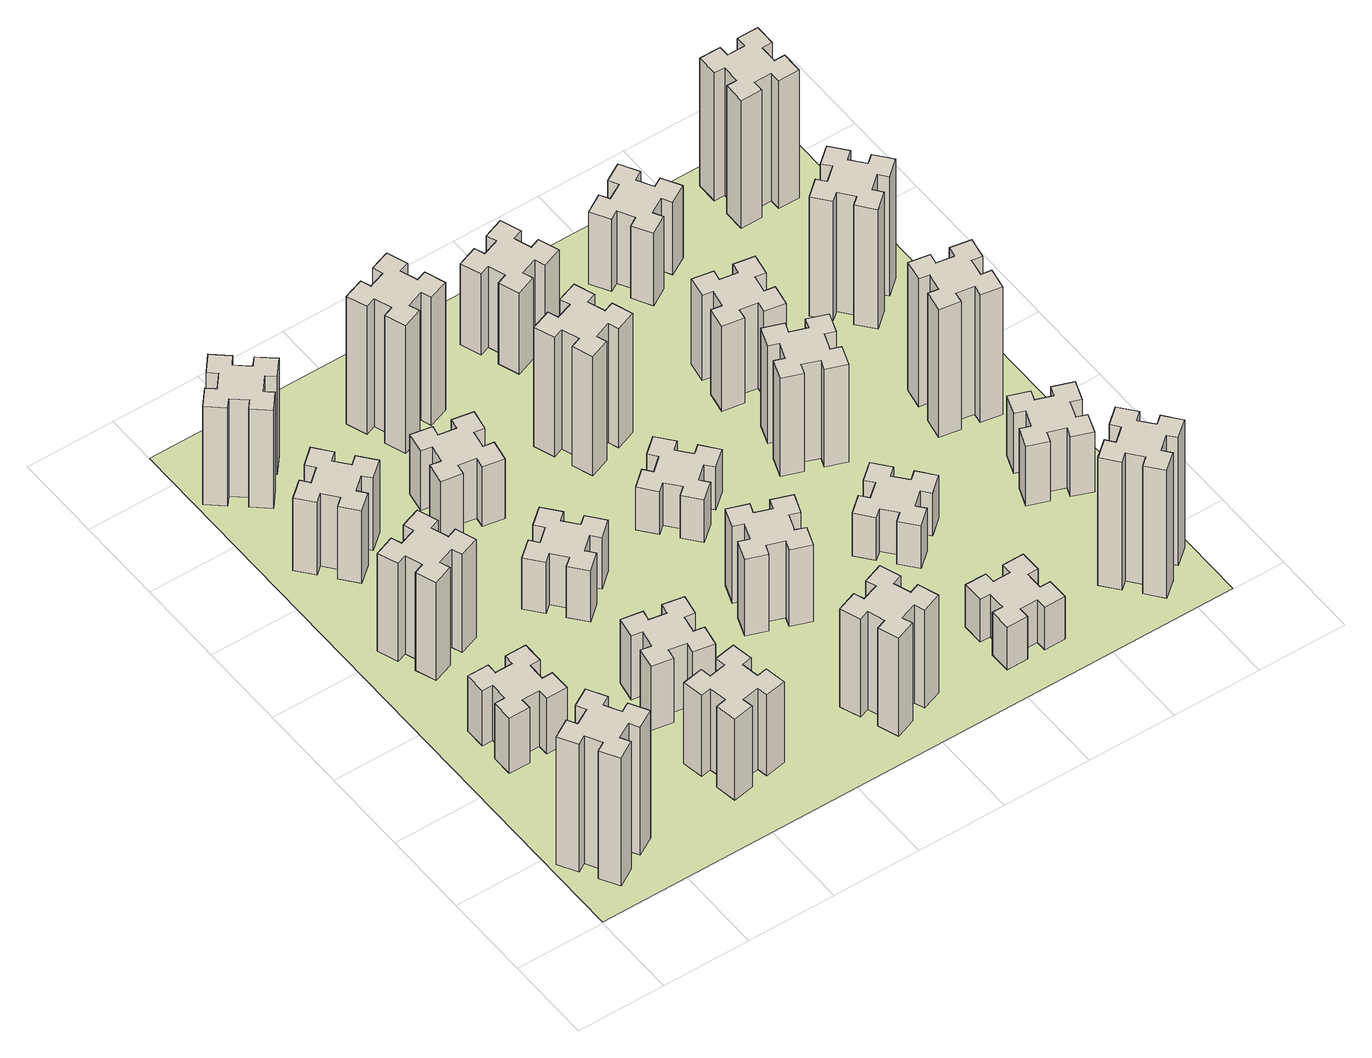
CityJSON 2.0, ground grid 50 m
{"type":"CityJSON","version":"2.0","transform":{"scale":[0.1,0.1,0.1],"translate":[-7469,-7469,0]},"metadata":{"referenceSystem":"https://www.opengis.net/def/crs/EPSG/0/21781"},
"CityObjects":{
"building1":{"type":"Building","attributes":{"class":"1000","function":"1000","usage":"1000","yearOfConstruction":2016,"roofType":"1000","measuredHeight":90,"storeysAboveGround":30,"storeysBelowGround":0},"geometry":[{"type":"Solid","lod":"1","boundaries":[[[[0,1,2,3,4,5,6,7,8,9,10,11,12,13,14,15,16,17,18,19]],[[17,16,20,21]],[[16,15,22,20]],[[15,14,23,22]],[[14,13,24,23]],[[13,12,25,24]],[[12,11,26,25]],[[11,10,27,26]],[[10,9,28,27]],[[9,8,29,28]],[[8,7,30,29]],[[7,6,31,30]],[[6,5,32,31]],[[5,4,33,32]],[[4,3,34,33]],[[3,2,35,34]],[[2,1,36,35]],[[1,0,37,36]],[[0,19,38,37]],[[19,18,39,38]],[[18,17,21,39]],[[24,25,26,27,28,29,30,31,32,33,34,35,36,37,38,39,21,20,22,23]]]]}]},
"building2":{"type":"Building","attributes":{"class":"1000","function":"1000","usage":"1000","yearOfConstruction":2016,"roofType":"1000","measuredHeight":39,"storeysAboveGround":30,"storeysBelowGround":0},"geometry":[{"type":"Solid","lod":"1","boundaries":[[[[40,41,42,43,44,45,46,47,48,49,50,51,52,53,54,55,56,57,58,59]],[[57,56,60,61]],[[56,55,62,60]],[[55,54,63,62]],[[54,53,64,63]],[[53,52,65,64]],[[52,51,66,65]],[[51,50,67,66]],[[50,49,68,67]],[[49,48,69,68]],[[48,47,70,69]],[[47,46,71,70]],[[46,45,72,71]],[[45,44,73,72]],[[44,43,74,73]],[[43,42,75,74]],[[42,41,76,75]],[[41,40,77,76]],[[40,59,78,77]],[[59,58,79,78]],[[58,57,61,79]],[[64,65,66,67,68,69,70,71,72,73,74,75,76,77,78,79,61,60,62,63]]]]}]},
"building3":{"type":"Building","attributes":{"class":"1000","function":"1000","usage":"1000","yearOfConstruction":2016,"roofType":"1000","measuredHeight":69,"storeysAboveGround":30,"storeysBelowGround":0},"geometry":[{"type":"Solid","lod":"1","boundaries":[[[[80,81,82,83,84,85,86,87,88,89,90,91,92,93,94,95,96,97,98,99]],[[97,96,100,101]],[[96,95,102,100]],[[95,94,103,102]],[[94,93,104,103]],[[93,92,105,104]],[[92,91,106,105]],[[91,90,107,106]],[[90,89,108,107]],[[89,88,109,108]],[[88,87,110,109]],[[87,86,111,110]],[[86,85,112,111]],[[85,84,113,112]],[[84,83,114,113]],[[83,82,115,114]],[[82,81,116,115]],[[81,80,117,116]],[[80,99,118,117]],[[99,98,119,118]],[[98,97,101,119]],[[104,105,106,107,108,109,110,111,112,113,114,115,116,117,118,119,101,100,102,103]]]]}]},
"building4":{"type":"Building","attributes":{"class":"1000","function":"1000","usage":"1000","yearOfConstruction":2016,"roofType":"1000","measuredHeight":51,"storeysAboveGround":30,"storeysBelowGround":0},"geometry":[{"type":"Solid","lod":"1","boundaries":[[[[120,121,122,123,124,125,126,127,128,129,130,131,132,133,134,135,136,137,138,139]],[[137,136,140,141]],[[136,135,142,140]],[[135,134,143,142]],[[134,133,144,143]],[[133,132,145,144]],[[132,131,146,145]],[[131,130,147,146]],[[130,129,148,147]],[[129,128,149,148]],[[128,127,150,149]],[[127,126,151,150]],[[126,125,152,151]],[[125,124,153,152]],[[124,123,154,153]],[[123,122,155,154]],[[122,121,156,155]],[[121,120,157,156]],[[120,139,158,157]],[[139,138,159,158]],[[138,137,141,159]],[[144,145,146,147,148,149,150,151,152,153,154,155,156,157,158,159,141,140,142,143]]]]}]},
"building5":{"type":"Building","attributes":{"class":"1000","function":"1000","usage":"1000","yearOfConstruction":2016,"roofType":"1000","measuredHeight":57,"storeysAboveGround":30,"storeysBelowGround":0},"geometry":[{"type":"Solid","lod":"1","boundaries":[[[[160,161,162,163,164,165,166,167,168,169,170,171,172,173,174,175,176,177,178,179]],[[177,176,180,181]],[[176,175,182,180]],[[175,174,183,182]],[[174,173,184,183]],[[173,172,185,184]],[[172,171,186,185]],[[171,170,187,186]],[[170,169,188,187]],[[169,168,189,188]],[[168,167,190,189]],[[167,166,191,190]],[[166,165,192,191]],[[165,164,193,192]],[[164,163,194,193]],[[163,162,195,194]],[[162,161,196,195]],[[161,160,197,196]],[[160,179,198,197]],[[179,178,199,198]],[[178,177,181,199]],[[184,185,186,187,188,189,190,191,192,193,194,195,196,197,198,199,181,180,182,183]]]]}]},
"building6":{"type":"Building","attributes":{"class":"1000","function":"1000","usage":"1000","yearOfConstruction":2016,"roofType":"1000","measuredHeight":69,"storeysAboveGround":30,"storeysBelowGround":0},"geometry":[{"type":"Solid","lod":"1","boundaries":[[[[200,201,202,203,204,205,206,207,208,209,210,211,212,213,214,215,216,217,218,219]],[[217,216,220,221]],[[216,215,222,220]],[[215,214,223,222]],[[214,213,224,223]],[[213,212,225,224]],[[212,211,226,225]],[[211,210,227,226]],[[210,209,228,227]],[[209,208,229,228]],[[208,207,230,229]],[[207,206,231,230]],[[206,205,232,231]],[[205,204,233,232]],[[204,203,234,233]],[[203,202,235,234]],[[202,201,236,235]],[[201,200,237,236]],[[200,219,238,237]],[[219,218,239,238]],[[218,217,221,239]],[[224,225,226,227,228,229,230,231,232,233,234,235,236,237,238,239,221,220,222,223]]]]}]},
"building7":{"type":"Building","attributes":{"class":"1000","function":"1000","usage":"1000","yearOfConstruction":2016,"roofType":"1000","measuredHeight":45,"storeysAboveGround":30,"storeysBelowGround":0},"geometry":[{"type":"Solid","lod":"1","boundaries":[[[[240,241,242,243,244,245,246,247,248,249,250,251,252,253,254,255,256,257,258,259]],[[257,256,260,261]],[[256,255,262,260]],[[255,254,263,262]],[[254,253,264,263]],[[253,252,265,264]],[[252,251,266,265]],[[251,250,267,266]],[[250,249,268,267]],[[249,248,269,268]],[[248,247,270,269]],[[247,246,271,270]],[[246,245,272,271]],[[245,244,273,272]],[[244,243,274,273]],[[243,242,275,274]],[[242,241,276,275]],[[241,240,277,276]],[[240,259,278,277]],[[259,258,279,278]],[[258,257,261,279]],[[264,265,266,267,268,269,270,271,272,273,274,275,276,277,278,279,261,260,262,263]]]]}]},
"building8":{"type":"Building","attributes":{"class":"1000","function":"1000","usage":"1000","yearOfConstruction":2016,"roofType":"1000","measuredHeight":36,"storeysAboveGround":30,"storeysBelowGround":0},"geometry":[{"type":"Solid","lod":"1","boundaries":[[[[280,281,282,283,284,285,286,287,288,289,290,291,292,293,294,295,296,297,298,299]],[[297,296,300,301]],[[296,295,302,300]],[[295,294,303,302]],[[294,293,304,303]],[[293,292,305,304]],[[292,291,306,305]],[[291,290,307,306]],[[290,289,308,307]],[[289,288,309,308]],[[288,287,310,309]],[[287,286,311,310]],[[286,285,312,311]],[[285,284,313,312]],[[284,283,314,313]],[[283,282,315,314]],[[282,281,316,315]],[[281,280,317,316]],[[280,299,318,317]],[[299,298,319,318]],[[298,297,301,319]],[[304,305,306,307,308,309,310,311,312,313,314,315,316,317,318,319,301,300,302,303]]]]}]},
"building9":{"type":"Building","attributes":{"class":"1000","function":"1000","usage":"1000","yearOfConstruction":2016,"roofType":"1000","measuredHeight":42,"storeysAboveGround":30,"storeysBelowGround":0},"geometry":[{"type":"Solid","lod":"1","boundaries":[[[[320,321,322,323,324,325,326,327,328,329,330,331,332,333,334,335,336,337,338,339]],[[337,336,340,341]],[[336,335,342,340]],[[335,334,343,342]],[[334,333,344,343]],[[333,332,345,344]],[[332,331,346,345]],[[331,330,347,346]],[[330,329,348,347]],[[329,328,349,348]],[[328,327,350,349]],[[327,326,351,350]],[[326,325,352,351]],[[325,324,353,352]],[[324,323,354,353]],[[323,322,355,354]],[[322,321,356,355]],[[321,320,357,356]],[[320,339,358,357]],[[339,338,359,358]],[[338,337,341,359]],[[344,345,346,347,348,349,350,351,352,353,354,355,356,357,358,359,341,340,342,343]]]]}]},
"building10":{"type":"Building","attributes":{"class":"1000","function":"1000","usage":"1000","yearOfConstruction":2016,"roofType":"1000","measuredHeight":69,"storeysAboveGround":30,"storeysBelowGround":0},"geometry":[{"type":"Solid","lod":"1","boundaries":[[[[360,361,362,363,364,365,366,367,368,369,370,371,372,373,374,375,376,377,378,379]],[[377,376,380,381]],[[376,375,382,380]],[[375,374,383,382]],[[374,373,384,383]],[[373,372,385,384]],[[372,371,386,385]],[[371,370,387,386]],[[370,369,388,387]],[[369,368,389,388]],[[368,367,390,389]],[[367,366,391,390]],[[366,365,392,391]],[[365,364,393,392]],[[364,363,394,393]],[[363,362,395,394]],[[362,361,396,395]],[[361,360,397,396]],[[360,379,398,397]],[[379,378,399,398]],[[378,377,381,399]],[[384,385,386,387,388,389,390,391,392,393,394,395,396,397,398,399,381,380,382,383]]]]}]},
"building11":{"type":"Building","attributes":{"class":"1000","function":"1000","usage":"1000","yearOfConstruction":2016,"roofType":"1000","measuredHeight":90,"storeysAboveGround":30,"storeysBelowGround":0},"geometry":[{"type":"Solid","lod":"1","boundaries":[[[[400,401,402,403,404,405,406,407,408,409,410,411,412,413,414,415,416,417,418,419]],[[417,416,420,421]],[[416,415,422,420]],[[415,414,423,422]],[[414,413,424,423]],[[413,412,425,424]],[[412,411,426,425]],[[411,410,427,426]],[[410,409,428,427]],[[409,408,429,428]],[[408,407,430,429]],[[407,406,431,430]],[[406,405,432,431]],[[405,404,433,432]],[[404,403,434,433]],[[403,402,435,434]],[[402,401,436,435]],[[401,400,437,436]],[[400,419,438,437]],[[419,418,439,438]],[[418,417,421,439]],[[424,425,426,427,428,429,430,431,432,433,434,435,436,437,438,439,421,420,422,423]]]]}]},
"building12":{"type":"Building","attributes":{"class":"1000","function":"1000","usage":"1000","yearOfConstruction":2016,"roofType":"1000","measuredHeight":54,"storeysAboveGround":30,"storeysBelowGround":0},"geometry":[{"type":"Solid","lod":"1","boundaries":[[[[440,441,442,443,444,445,446,447,448,449,450,451,452,453,454,455,456,457,458,459]],[[457,456,460,461]],[[456,455,462,460]],[[455,454,463,462]],[[454,453,464,463]],[[453,452,465,464]],[[452,451,466,465]],[[451,450,467,466]],[[450,449,468,467]],[[449,448,469,468]],[[448,447,470,469]],[[447,446,471,470]],[[446,445,472,471]],[[445,444,473,472]],[[444,443,474,473]],[[443,442,475,474]],[[442,441,476,475]],[[441,440,477,476]],[[440,459,478,477]],[[459,458,479,478]],[[458,457,461,479]],[[464,465,466,467,468,469,470,471,472,473,474,475,476,477,478,479,461,460,462,463]]]]}]},
"building13":{"type":"Building","attributes":{"class":"1000","function":"1000","usage":"1000","yearOfConstruction":2016,"roofType":"1000","measuredHeight":30,"storeysAboveGround":30,"storeysBelowGround":0},"geometry":[{"type":"Solid","lod":"1","boundaries":[[[[480,481,482,483,484,485,486,487,488,489,490,491,492,493,494,495,496,497,498,499]],[[497,496,500,501]],[[496,495,502,500]],[[495,494,503,502]],[[494,493,504,503]],[[493,492,505,504]],[[492,491,506,505]],[[491,490,507,506]],[[490,489,508,507]],[[489,488,509,508]],[[488,487,510,509]],[[487,486,511,510]],[[486,485,512,511]],[[485,484,513,512]],[[484,483,514,513]],[[483,482,515,514]],[[482,481,516,515]],[[481,480,517,516]],[[480,499,518,517]],[[499,498,519,518]],[[498,497,501,519]],[[504,505,506,507,508,509,510,511,512,513,514,515,516,517,518,519,501,500,502,503]]]]}]},
"building14":{"type":"Building","attributes":{"class":"1000","function":"1000","usage":"1000","yearOfConstruction":2016,"roofType":"1000","measuredHeight":84,"storeysAboveGround":30,"storeysBelowGround":0},"geometry":[{"type":"Solid","lod":"1","boundaries":[[[[520,521,522,523,524,525,526,527,528,529,530,531,532,533,534,535,536,537,538,539]],[[537,536,540,541]],[[536,535,542,540]],[[535,534,543,542]],[[534,533,544,543]],[[533,532,545,544]],[[532,531,546,545]],[[531,530,547,546]],[[530,529,548,547]],[[529,528,549,548]],[[528,527,550,549]],[[527,526,551,550]],[[526,525,552,551]],[[525,524,553,552]],[[524,523,554,553]],[[523,522,555,554]],[[522,521,556,555]],[[521,520,557,556]],[[520,539,558,557]],[[539,538,559,558]],[[538,537,541,559]],[[544,545,546,547,548,549,550,551,552,553,554,555,556,557,558,559,541,540,542,543]]]]}]},
"building15":{"type":"Building","attributes":{"class":"1000","function":"1000","usage":"1000","yearOfConstruction":2016,"roofType":"1000","measuredHeight":30,"storeysAboveGround":30,"storeysBelowGround":0},"geometry":[{"type":"Solid","lod":"1","boundaries":[[[[560,561,562,563,564,565,566,567,568,569,570,571,572,573,574,575,576,577,578,579]],[[577,576,580,581]],[[576,575,582,580]],[[575,574,583,582]],[[574,573,584,583]],[[573,572,585,584]],[[572,571,586,585]],[[571,570,587,586]],[[570,569,588,587]],[[569,568,589,588]],[[568,567,590,589]],[[567,566,591,590]],[[566,565,592,591]],[[565,564,593,592]],[[564,563,594,593]],[[563,562,595,594]],[[562,561,596,595]],[[561,560,597,596]],[[560,579,598,597]],[[579,578,599,598]],[[578,577,581,599]],[[584,585,586,587,588,589,590,591,592,593,594,595,596,597,598,599,581,580,582,583]]]]}]},
"building16":{"type":"Building","attributes":{"class":"1000","function":"1000","usage":"1000","yearOfConstruction":2016,"roofType":"1000","measuredHeight":57,"storeysAboveGround":30,"storeysBelowGround":0},"geometry":[{"type":"Solid","lod":"1","boundaries":[[[[600,601,602,603,604,605,606,607,608,609,610,611,612,613,614,615,616,617,618,619]],[[617,616,620,621]],[[616,615,622,620]],[[615,614,623,622]],[[614,613,624,623]],[[613,612,625,624]],[[612,611,626,625]],[[611,610,627,626]],[[610,609,628,627]],[[609,608,629,628]],[[608,607,630,629]],[[607,606,631,630]],[[606,605,632,631]],[[605,604,633,632]],[[604,603,634,633]],[[603,602,635,634]],[[602,601,636,635]],[[601,600,637,636]],[[600,619,638,637]],[[619,618,639,638]],[[618,617,621,639]],[[624,625,626,627,628,629,630,631,632,633,634,635,636,637,638,639,621,620,622,623]]]]}]},
"building17":{"type":"Building","attributes":{"class":"1000","function":"1000","usage":"1000","yearOfConstruction":2016,"roofType":"1000","measuredHeight":30,"storeysAboveGround":30,"storeysBelowGround":0},"geometry":[{"type":"Solid","lod":"1","boundaries":[[[[640,641,642,643,644,645,646,647,648,649,650,651,652,653,654,655,656,657,658,659]],[[657,656,660,661]],[[656,655,662,660]],[[655,654,663,662]],[[654,653,664,663]],[[653,652,665,664]],[[652,651,666,665]],[[651,650,667,666]],[[650,649,668,667]],[[649,648,669,668]],[[648,647,670,669]],[[647,646,671,670]],[[646,645,672,671]],[[645,644,673,672]],[[644,643,674,673]],[[643,642,675,674]],[[642,641,676,675]],[[641,640,677,676]],[[640,659,678,677]],[[659,658,679,678]],[[658,657,661,679]],[[664,665,666,667,668,669,670,671,672,673,674,675,676,677,678,679,661,660,662,663]]]]}]},
"building18":{"type":"Building","attributes":{"class":"1000","function":"1000","usage":"1000","yearOfConstruction":2016,"roofType":"1000","measuredHeight":69,"storeysAboveGround":30,"storeysBelowGround":0},"geometry":[{"type":"Solid","lod":"1","boundaries":[[[[680,681,682,683,684,685,686,687,688,689,690,691,692,693,694,695,696,697,698,699]],[[697,696,700,701]],[[696,695,702,700]],[[695,694,703,702]],[[694,693,704,703]],[[693,692,705,704]],[[692,691,706,705]],[[691,690,707,706]],[[690,689,708,707]],[[689,688,709,708]],[[688,687,710,709]],[[687,686,711,710]],[[686,685,712,711]],[[685,684,713,712]],[[684,683,714,713]],[[683,682,715,714]],[[682,681,716,715]],[[681,680,717,716]],[[680,699,718,717]],[[699,698,719,718]],[[698,697,701,719]],[[704,705,706,707,708,709,710,711,712,713,714,715,716,717,718,719,701,700,702,703]]]]}]},
"building19":{"type":"Building","attributes":{"class":"1000","function":"1000","usage":"1000","yearOfConstruction":2016,"roofType":"1000","measuredHeight":60,"storeysAboveGround":30,"storeysBelowGround":0},"geometry":[{"type":"Solid","lod":"1","boundaries":[[[[720,721,722,723,724,725,726,727,728,729,730,731,732,733,734,735,736,737,738,739]],[[737,736,740,741]],[[736,735,742,740]],[[735,734,743,742]],[[734,733,744,743]],[[733,732,745,744]],[[732,731,746,745]],[[731,730,747,746]],[[730,729,748,747]],[[729,728,749,748]],[[728,727,750,749]],[[727,726,751,750]],[[726,725,752,751]],[[725,724,753,752]],[[724,723,754,753]],[[723,722,755,754]],[[722,721,756,755]],[[721,720,757,756]],[[720,739,758,757]],[[739,738,759,758]],[[738,737,741,759]],[[744,745,746,747,748,749,750,751,752,753,754,755,756,757,758,759,741,740,742,743]]]]}]},
"building20":{"type":"Building","attributes":{"class":"1000","function":"1000","usage":"1000","yearOfConstruction":2016,"roofType":"1000","measuredHeight":90,"storeysAboveGround":30,"storeysBelowGround":0},"geometry":[{"type":"Solid","lod":"1","boundaries":[[[[760,761,762,763,764,765,766,767,768,769,770,771,772,773,774,775,776,777,778,779]],[[777,776,780,781]],[[776,775,782,780]],[[775,774,783,782]],[[774,773,784,783]],[[773,772,785,784]],[[772,771,786,785]],[[771,770,787,786]],[[770,769,788,787]],[[769,768,789,788]],[[768,767,790,789]],[[767,766,791,790]],[[766,765,792,791]],[[765,764,793,792]],[[764,763,794,793]],[[763,762,795,794]],[[762,761,796,795]],[[761,760,797,796]],[[760,779,798,797]],[[779,778,799,798]],[[778,777,781,799]],[[784,785,786,787,788,789,790,791,792,793,794,795,796,797,798,799,781,780,782,783]]]]}]},
"building21":{"type":"Building","attributes":{"class":"1000","function":"1000","usage":"1000","yearOfConstruction":2016,"roofType":"1000","measuredHeight":51,"storeysAboveGround":30,"storeysBelowGround":0},"geometry":[{"type":"Solid","lod":"1","boundaries":[[[[800,801,802,803,804,805,806,807,808,809,810,811,812,813,814,815,816,817,818,819]],[[817,816,820,821]],[[816,815,822,820]],[[815,814,823,822]],[[814,813,824,823]],[[813,812,825,824]],[[812,811,826,825]],[[811,810,827,826]],[[810,809,828,827]],[[809,808,829,828]],[[808,807,830,829]],[[807,806,831,830]],[[806,805,832,831]],[[805,804,833,832]],[[804,803,834,833]],[[803,802,835,834]],[[802,801,836,835]],[[801,800,837,836]],[[800,819,838,837]],[[819,818,839,838]],[[818,817,821,839]],[[824,825,826,827,828,829,830,831,832,833,834,835,836,837,838,839,821,820,822,823]]]]}]},
"building22":{"type":"Building","attributes":{"class":"1000","function":"1000","usage":"1000","yearOfConstruction":2016,"roofType":"1000","measuredHeight":42,"storeysAboveGround":30,"storeysBelowGround":0},"geometry":[{"type":"Solid","lod":"1","boundaries":[[[[840,841,842,843,844,845,846,847,848,849,850,851,852,853,854,855,856,857,858,859]],[[857,856,860,861]],[[856,855,862,860]],[[855,854,863,862]],[[854,853,864,863]],[[853,852,865,864]],[[852,851,866,865]],[[851,850,867,866]],[[850,849,868,867]],[[849,848,869,868]],[[848,847,870,869]],[[847,846,871,870]],[[846,845,872,871]],[[845,844,873,872]],[[844,843,874,873]],[[843,842,875,874]],[[842,841,876,875]],[[841,840,877,876]],[[840,859,878,877]],[[859,858,879,878]],[[858,857,861,879]],[[864,865,866,867,868,869,870,871,872,873,874,875,876,877,878,879,861,860,862,863]]]]}]},
"building23":{"type":"Building","attributes":{"class":"1000","function":"1000","usage":"1000","yearOfConstruction":2016,"roofType":"1000","measuredHeight":90,"storeysAboveGround":30,"storeysBelowGround":0},"geometry":[{"type":"Solid","lod":"1","boundaries":[[[[880,881,882,883,884,885,886,887,888,889,890,891,892,893,894,895,896,897,898,899]],[[897,896,900,901]],[[896,895,902,900]],[[895,894,903,902]],[[894,893,904,903]],[[893,892,905,904]],[[892,891,906,905]],[[891,890,907,906]],[[890,889,908,907]],[[889,888,909,908]],[[888,887,910,909]],[[887,886,911,910]],[[886,885,912,911]],[[885,884,913,912]],[[884,883,914,913]],[[883,882,915,914]],[[882,881,916,915]],[[881,880,917,916]],[[880,899,918,917]],[[899,898,919,918]],[[898,897,901,919]],[[904,905,906,907,908,909,910,911,912,913,914,915,916,917,918,919,901,900,902,903]]]]}]},
"building24":{"type":"Building","attributes":{"class":"1000","function":"1000","usage":"1000","yearOfConstruction":2016,"roofType":"1000","measuredHeight":84,"storeysAboveGround":30,"storeysBelowGround":0},"geometry":[{"type":"Solid","lod":"1","boundaries":[[[[920,921,922,923,924,925,926,927,928,929,930,931,932,933,934,935,936,937,938,939]],[[937,936,940,941]],[[936,935,942,940]],[[935,934,943,942]],[[934,933,944,943]],[[933,932,945,944]],[[932,931,946,945]],[[931,930,947,946]],[[930,929,948,947]],[[929,928,949,948]],[[928,927,950,949]],[[927,926,951,950]],[[926,925,952,951]],[[925,924,953,952]],[[924,923,954,953]],[[923,922,955,954]],[[922,921,956,955]],[[921,920,957,956]],[[920,939,958,957]],[[939,938,959,958]],[[938,937,941,959]],[[944,945,946,947,948,949,950,951,952,953,954,955,956,957,958,959,941,940,942,943]]]]}]},
"building25":{"type":"Building","attributes":{"class":"1000","function":"1000","usage":"1000","yearOfConstruction":2016,"roofType":"1000","measuredHeight":90,"storeysAboveGround":30,"storeysBelowGround":0},"geometry":[{"type":"Solid","lod":"1","boundaries":[[[[960,961,962,963,964,965,966,967,968,969,970,971,972,973,974,975,976,977,978,979]],[[977,976,980,981]],[[976,975,982,980]],[[975,974,983,982]],[[974,973,984,983]],[[973,972,985,984]],[[972,971,986,985]],[[971,970,987,986]],[[970,969,988,987]],[[969,968,989,988]],[[968,967,990,989]],[[967,966,991,990]],[[966,965,992,991]],[[965,964,993,992]],[[964,963,994,993]],[[963,962,995,994]],[[962,961,996,995]],[[961,960,997,996]],[[960,979,998,997]],[[979,978,999,998]],[[978,977,981,999]],[[984,985,986,987,988,989,990,991,992,993,994,995,996,997,998,999,981,980,982,983]]]]}]},
"landuse1":{"type":"LandUse","attributes":{"name":"plot1","function":"1010"},"geometry":[{"type":"MultiSurface","lod":"1","boundaries":[[[1000,1001,1002,1003]]]}]}
},
"vertices":[
[155,364,0],[205,277,0],[153,247,0],[213,143,0],[317,203,0],[287,255,0],[374,305,0],[404,253,0],[508,313,0],[448,417,0],[396,387,0],[346,474,0],[398,504,0],[338,608,0],[234,548,0],[264,496,0],[177,446,0],[147,498,0],[43,438,0],[103,334,0],[177,446,900],[147,498,900],[264,496,900],[234,548,900],[338,608,900],[398,504,900],[346,474,900],[396,387,900],[448,417,900],[508,313,900],[404,253,900],[374,305,900],[287,255,900],[317,203,900],[213,143,900],[153,247,900],[205,277,900],[155,364,900],[103,334,900],[43,438,900],
[485,1165,0],[485,1265,0],[545,1265,0],[545,1385,0],[425,1385,0],[425,1325,0],[325,1325,0],[325,1385,0],[205,1385,0],[205,1265,0],[265,1265,0],[265,1165,0],[205,1165,0],[205,1045,0],[325,1045,0],[325,1105,0],[425,1105,0],[425,1045,0],[545,1045,0],[545,1165,0],[425,1105,390],[425,1045,390],[325,1105,390],[325,1045,390],[205,1045,390],[205,1165,390],[265,1165,390],[265,1265,390],[205,1265,390],[205,1385,390],[325,1385,390],[325,1325,390],[425,1325,390],[425,1385,390],[545,1385,390],[545,1265,390],[485,1265,390],[485,1165,390],[545,1165,390],[545,1045,390],
[366,1835,0],[460,1869,0],[480,1813,0],[593,1854,0],[552,1967,0],[496,1946,0],[462,2040,0],[518,2060,0],[477,2173,0],[364,2132,0],[385,2076,0],[291,2042,0],[270,2098,0],[157,2057,0],[199,1944,0],[255,1965,0],[289,1871,0],[233,1850,0],[274,1737,0],[387,1779,0],[289,1871,690],[233,1850,690],[255,1965,690],[199,1944,690],[157,2057,690],[270,2098,690],[291,2042,690],[385,2076,690],[364,2132,690],[477,2173,690],[518,2060,690],[462,2040,690],[496,1946,690],[552,1967,690],[593,1854,690],[480,1813,690],[460,1869,690],[366,1835,690],[387,1779,690],[274,1737,690],
[492,2728,0],[427,2804,0],[473,2843,0],[396,2935,0],[304,2858,0],[343,2812,0],[266,2747,0],[228,2793,0],[136,2716,0],[213,2624,0],[259,2663,0],[323,2586,0],[277,2548,0],[354,2456,0],[446,2533,0],[408,2579,0],[484,2643,0],[523,2597,0],[615,2674,0],[538,2766,0],[484,2643,510],[523,2597,510],[408,2579,510],[446,2533,510],[354,2456,510],[277,2548,510],[323,2586,510],[259,2663,510],[213,2624,510],[136,2716,510],[228,2793,510],[266,2747,510],[343,2812,510],[304,2858,510],[396,2935,510],[473,2843,510],[427,2804,510],[492,2728,510],[538,2766,510],[615,2674,510],
[1085,358,0],[1184,376,0],[1194,317,0],[1312,337,0],[1291,456,0],[1232,445,0],[1215,544,0],[1274,554,0],[1253,672,0],[1135,651,0],[1145,592,0],[1047,575,0],[1037,634,0],[918,613,0],[939,495,0],[998,505,0],[1016,407,0],[957,397,0],[977,278,0],[1096,299,0],[1016,407,570],[957,397,570],[998,505,570],[939,495,570],[918,613,570],[1037,634,570],[1047,575,570],[1145,592,570],[1135,651,570],[1253,672,570],[1274,554,570],[1215,544,570],[1232,445,570],[1291,456,570],[1312,337,570],[1194,317,570],[1184,376,570],[1085,358,570],[1096,299,570],[977,278,570],
[384,3387,0],[308,3452,0],[346,3498,0],[254,3575,0],[177,3483,0],[223,3444,0],[159,3368,0],[113,3406,0],[36,3314,0],[128,3237,0],[166,3283,0],[243,3219,0],[204,3173,0],[296,3096,0],[373,3188,0],[327,3226,0],[392,3303,0],[438,3264,0],[515,3356,0],[423,3433,0],[392,3303,690],[438,3264,690],[327,3226,690],[373,3188,690],[296,3096,690],[204,3173,690],[243,3219,690],[166,3283,690],[128,3237,690],[36,3314,690],[113,3406,690],[159,3368,690],[223,3444,690],[177,3483,690],[254,3575,690],[346,3498,690],[308,3452,690],[384,3387,690],[423,3433,690],[515,3356,690],
[1047,916,0],[1145,898,0],[1135,839,0],[1253,818,0],[1274,937,0],[1215,947,0],[1232,1045,0],[1291,1035,0],[1312,1153,0],[1194,1174,0],[1184,1115,0],[1085,1132,0],[1096,1191,0],[977,1212,0],[957,1094,0],[1016,1084,0],[998,985,0],[939,996,0],[918,877,0],[1037,857,0],[998,985,450],[939,996,450],[1016,1084,450],[957,1094,450],[977,1212,450],[1096,1191,450],[1085,1132,450],[1184,1115,450],[1194,1174,450],[1312,1153,450],[1291,1035,450],[1232,1045,450],[1215,947,450],[1274,937,450],[1253,818,450],[1135,839,450],[1145,898,450],[1047,916,450],[1037,857,450],[918,877,450],
[1083,1972,0],[1006,1907,0],[968,1953,0],[876,1876,0],[953,1784,0],[999,1823,0],[1063,1746,0],[1017,1708,0],[1094,1616,0],[1186,1693,0],[1148,1739,0],[1224,1803,0],[1263,1757,0],[1355,1834,0],[1278,1926,0],[1232,1888,0],[1167,1964,0],[1213,2003,0],[1136,2095,0],[1044,2018,0],[1167,1964,360],[1213,2003,360],[1232,1888,360],[1278,1926,360],[1355,1834,360],[1263,1757,360],[1224,1803,360],[1148,1739,360],[1186,1693,360],[1094,1616,360],[1017,1708,360],[1063,1746,360],[999,1823,360],[953,1784,360],[876,1876,360],[968,1953,360],[1006,1907,360],[1083,1972,360],[1044,2018,360],[1136,2095,360],
[1115,2527,0],[1132,2625,0],[1191,2615,0],[1212,2733,0],[1094,2754,0],[1084,2695,0],[985,2712,0],[996,2771,0],[877,2792,0],[857,2674,0],[916,2664,0],[898,2565,0],[839,2576,0],[818,2457,0],[937,2437,0],[947,2496,0],[1045,2478,0],[1035,2419,0],[1153,2398,0],[1174,2517,0],[1045,2478,420],[1035,2419,420],[947,2496,420],[937,2437,420],[818,2457,420],[839,2576,420],[898,2565,420],[916,2664,420],[857,2674,420],[877,2792,420],[996,2771,420],[985,2712,420],[1084,2695,420],[1094,2754,420],[1212,2733,420],[1191,2615,420],[1132,2625,420],[1115,2527,420],[1174,2517,420],[1153,2398,420],
[1965,496,0],[1871,462,0],[1850,518,0],[1737,477,0],[1779,364,0],[1835,385,0],[1869,291,0],[1813,270,0],[1854,157,0],[1967,199,0],[1946,255,0],[2040,289,0],[2060,233,0],[2173,274,0],[2132,387,0],[2076,366,0],[2042,460,0],[2098,480,0],[2057,593,0],[1944,552,0],[2042,460,690],[2098,480,690],[2076,366,690],[2132,387,690],[2173,274,690],[2060,233,690],[2040,289,690],[1946,255,690],[1967,199,690],[1854,157,690],[1813,270,690],[1869,291,690],[1835,385,690],[1779,364,690],[1737,477,690],[1850,518,690],[1871,462,690],[1965,496,690],[1944,552,690],[2057,593,690],
[1125,3356,0],[1031,3322,0],[1010,3378,0],[897,3337,0],[939,3224,0],[995,3245,0],[1029,3151,0],[973,3130,0],[1014,3017,0],[1127,3059,0],[1106,3115,0],[1200,3149,0],[1220,3093,0],[1333,3134,0],[1292,3247,0],[1236,3226,0],[1202,3320,0],[1258,3340,0],[1217,3453,0],[1104,3412,0],[1202,3320,900],[1258,3340,900],[1236,3226,900],[1292,3247,900],[1333,3134,900],[1220,3093,900],[1200,3149,900],[1106,3115,900],[1127,3059,900],[1014,3017,900],[973,3130,900],[1029,3151,900],[995,3245,900],[939,3224,900],[897,3337,900],[1010,3378,900],[1031,3322,900],[1125,3356,900],[1104,3412,900],[1217,3453,900],
[1769,1300,0],[1735,1206,0],[1679,1227,0],[1637,1114,0],[1750,1073,0],[1771,1129,0],[1865,1095,0],[1844,1039,0],[1957,997,0],[1998,1110,0],[1942,1131,0],[1976,1225,0],[2032,1204,0],[2073,1317,0],[1960,1358,0],[1940,1302,0],[1846,1336,0],[1867,1392,0],[1754,1433,0],[1713,1320,0],[1846,1336,540],[1867,1392,540],[1940,1302,540],[1960,1358,540],[2073,1317,540],[2032,1204,540],[1976,1225,540],[1942,1131,540],[1998,1110,540],[1957,997,540],[1844,1039,540],[1865,1095,540],[1771,1129,540],[1750,1073,540],[1637,1114,540],[1679,1227,540],[1735,1206,540],[1769,1300,540],[1713,1320,540],[1754,1433,540],
[1972,1988,0],[1907,2064,0],[1953,2103,0],[1876,2195,0],[1784,2118,0],[1823,2072,0],[1746,2007,0],[1708,2053,0],[1616,1976,0],[1693,1884,0],[1739,1923,0],[1803,1846,0],[1757,1808,0],[1834,1716,0],[1926,1793,0],[1888,1839,0],[1964,1903,0],[2003,1857,0],[2095,1934,0],[2018,2026,0],[1964,1903,300],[2003,1857,300],[1888,1839,300],[1926,1793,300],[1834,1716,300],[1757,1808,300],[1803,1846,300],[1739,1923,300],[1693,1884,300],[1616,1976,300],[1708,2053,300],[1746,2007,300],[1823,2072,300],[1784,2118,300],[1876,2195,300],[1953,2103,300],[1907,2064,300],[1972,1988,300],[2018,2026,300],[2095,1934,300],
[1876,2586,0],[1842,2680,0],[1898,2700,0],[1857,2813,0],[1744,2772,0],[1765,2716,0],[1671,2682,0],[1650,2738,0],[1537,2697,0],[1579,2584,0],[1635,2605,0],[1669,2511,0],[1613,2490,0],[1654,2377,0],[1767,2419,0],[1746,2475,0],[1840,2509,0],[1860,2453,0],[1973,2494,0],[1932,2607,0],[1840,2509,840],[1860,2453,840],[1746,2475,840],[1767,2419,840],[1654,2377,840],[1613,2490,840],[1669,2511,840],[1635,2605,840],[1579,2584,840],[1537,2697,840],[1650,2738,840],[1671,2682,840],[1765,2716,840],[1744,2772,840],[1857,2813,840],[1898,2700,840],[1842,2680,840],[1876,2586,840],[1932,2607,840],[1973,2494,840],
[2645,265,0],[2745,265,0],[2745,205,0],[2865,205,0],[2865,325,0],[2805,325,0],[2805,425,0],[2865,425,0],[2865,545,0],[2745,545,0],[2745,485,0],[2645,485,0],[2645,545,0],[2525,545,0],[2525,425,0],[2585,425,0],[2585,325,0],[2525,325,0],[2525,205,0],[2645,205,0],[2585,325,300],[2525,325,300],[2585,425,300],[2525,425,300],[2525,545,300],[2645,545,300],[2645,485,300],[2745,485,300],[2745,545,300],[2865,545,300],[2865,425,300],[2805,425,300],[2805,325,300],[2865,325,300],[2865,205,300],[2745,205,300],[2745,265,300],[2645,265,300],[2645,205,300],[2525,205,300],
[1846,3215,0],[1940,3249,0],[1960,3193,0],[2073,3234,0],[2032,3347,0],[1976,3326,0],[1942,3420,0],[1998,3440,0],[1957,3553,0],[1844,3512,0],[1865,3456,0],[1771,3422,0],[1750,3478,0],[1637,3437,0],[1679,3324,0],[1735,3345,0],[1769,3251,0],[1713,3230,0],[1754,3117,0],[1867,3159,0],[1769,3251,570],[1713,3230,570],[1735,3345,570],[1679,3324,570],[1637,3437,570],[1750,3478,570],[1771,3422,570],[1865,3456,570],[1844,3512,570],[1957,3553,570],[1998,3440,570],[1942,3420,570],[1976,3326,570],[2032,3347,570],[2073,3234,570],[1960,3193,570],[1940,3249,570],[1846,3215,570],[1867,3159,570],[1754,3117,570],
[2628,1099,0],[2704,1163,0],[2743,1117,0],[2835,1194,0],[2758,1286,0],[2712,1248,0],[2647,1324,0],[2693,1363,0],[2616,1455,0],[2524,1378,0],[2563,1332,0],[2486,1267,0],[2448,1313,0],[2356,1236,0],[2433,1144,0],[2479,1183,0],[2543,1106,0],[2497,1068,0],[2574,976,0],[2666,1053,0],[2543,1106,300],[2497,1068,300],[2479,1183,300],[2433,1144,300],[2356,1236,300],[2448,1313,300],[2486,1267,300],[2563,1332,300],[2524,1378,300],[2616,1455,300],[2693,1363,300],[2647,1324,300],[2712,1248,300],[2758,1286,300],[2835,1194,300],[2743,1117,300],[2704,1163,300],[2628,1099,300],[2666,1053,300],[2574,976,300],
[2682,1871,0],[2716,1965,0],[2772,1944,0],[2813,2057,0],[2700,2098,0],[2680,2042,0],[2586,2076,0],[2607,2132,0],[2494,2173,0],[2453,2060,0],[2509,2040,0],[2475,1946,0],[2419,1967,0],[2377,1854,0],[2490,1813,0],[2511,1869,0],[2605,1835,0],[2584,1779,0],[2697,1737,0],[2738,1850,0],[2605,1835,690],[2584,1779,690],[2511,1869,690],[2490,1813,690],[2377,1854,690],[2419,1967,690],[2475,1946,690],[2509,2040,690],[2453,2060,690],[2494,2173,690],[2607,2132,690],[2586,2076,690],[2680,2042,690],[2700,2098,690],[2813,2057,690],[2772,1944,690],[2716,1965,690],[2682,1871,690],[2738,1850,690],[2697,1737,690],
[2496,2564,0],[2478,2465,0],[2419,2476,0],[2398,2357,0],[2517,2337,0],[2527,2396,0],[2625,2378,0],[2615,2319,0],[2733,2298,0],[2754,2417,0],[2695,2427,0],[2712,2525,0],[2771,2515,0],[2792,2633,0],[2674,2654,0],[2664,2595,0],[2565,2612,0],[2576,2671,0],[2457,2692,0],[2437,2574,0],[2565,2612,600],[2576,2671,600],[2664,2595,600],[2674,2654,600],[2792,2633,600],[2771,2515,600],[2712,2525,600],[2695,2427,600],[2754,2417,600],[2733,2298,600],[2615,2319,600],[2625,2378,600],[2527,2396,600],[2517,2337,600],[2398,2357,600],[2419,2476,600],[2478,2465,600],[2496,2564,600],[2437,2574,600],[2457,2692,600],
[3468,259,0],[3544,323,0],[3583,277,0],[3675,354,0],[3598,446,0],[3552,408,0],[3487,484,0],[3533,523,0],[3456,615,0],[3364,538,0],[3403,492,0],[3326,427,0],[3288,473,0],[3196,396,0],[3273,304,0],[3319,343,0],[3383,266,0],[3337,228,0],[3414,136,0],[3506,213,0],[3383,266,900],[3337,228,900],[3319,343,900],[3273,304,900],[3196,396,900],[3288,473,900],[3326,427,900],[3403,492,900],[3364,538,900],[3456,615,900],[3533,523,900],[3487,484,900],[3552,408,900],[3598,446,900],[3675,354,900],[3583,277,900],[3544,323,900],[3468,259,900],[3506,213,900],[3414,136,900],
[2716,3347,0],[2666,3434,0],[2718,3464,0],[2658,3568,0],[2554,3508,0],[2584,3456,0],[2497,3406,0],[2467,3458,0],[2363,3398,0],[2423,3294,0],[2475,3324,0],[2525,3237,0],[2473,3207,0],[2533,3103,0],[2637,3163,0],[2607,3215,0],[2694,3265,0],[2724,3213,0],[2828,3273,0],[2768,3377,0],[2694,3265,510],[2724,3213,510],[2607,3215,510],[2637,3163,510],[2533,3103,510],[2473,3207,510],[2525,3237,510],[2475,3324,510],[2423,3294,510],[2363,3398,510],[2467,3458,510],[2497,3406,510],[2584,3456,510],[2554,3508,510],[2658,3568,510],[2718,3464,510],[2666,3434,510],[2716,3347,510],[2768,3377,510],[2828,3273,510],
[3351,1029,0],[3445,995,0],[3424,939,0],[3537,897,0],[3578,1010,0],[3522,1031,0],[3556,1125,0],[3612,1104,0],[3653,1217,0],[3540,1258,0],[3520,1202,0],[3426,1236,0],[3447,1292,0],[3334,1333,0],[3293,1220,0],[3349,1200,0],[3315,1106,0],[3259,1127,0],[3217,1014,0],[3330,973,0],[3315,1106,420],[3259,1127,420],[3349,1200,420],[3293,1220,420],[3334,1333,420],[3447,1292,420],[3426,1236,420],[3520,1202,420],[3540,1258,420],[3653,1217,420],[3612,1104,420],[3556,1125,420],[3522,1031,420],[3578,1010,420],[3537,897,420],[3424,939,420],[3445,995,420],[3351,1029,420],[3330,973,420],[3217,1014,420],
[3267,1656,0],[3365,1638,0],[3355,1579,0],[3473,1558,0],[3494,1677,0],[3435,1687,0],[3452,1785,0],[3511,1775,0],[3532,1893,0],[3414,1914,0],[3404,1855,0],[3305,1872,0],[3316,1931,0],[3197,1952,0],[3177,1834,0],[3236,1824,0],[3218,1725,0],[3159,1736,0],[3138,1617,0],[3257,1597,0],[3218,1725,900],[3159,1736,900],[3236,1824,900],[3177,1834,900],[3197,1952,900],[3316,1931,900],[3305,1872,900],[3404,1855,900],[3414,1914,900],[3532,1893,900],[3511,1775,900],[3452,1785,900],[3435,1687,900],[3494,1677,900],[3473,1558,900],[3355,1579,900],[3365,1638,900],[3267,1656,900],[3257,1597,900],[3138,1617,900],
[3452,2628,0],[3387,2704,0],[3433,2743,0],[3356,2835,0],[3264,2758,0],[3303,2712,0],[3226,2647,0],[3188,2693,0],[3096,2616,0],[3173,2524,0],[3219,2563,0],[3283,2486,0],[3237,2448,0],[3314,2356,0],[3406,2433,0],[3368,2479,0],[3444,2543,0],[3483,2497,0],[3575,2574,0],[3498,2666,0],[3444,2543,840],[3483,2497,840],[3368,2479,840],[3406,2433,840],[3314,2356,840],[3237,2448,840],[3283,2486,840],[3219,2563,840],[3173,2524,840],[3096,2616,840],[3188,2693,840],[3226,2647,840],[3303,2712,840],[3264,2758,840],[3356,2835,840],[3433,2743,840],[3387,2704,840],[3452,2628,840],[3498,2666,840],[3575,2574,840],
[3285,3325,0],[3385,3325,0],[3385,3265,0],[3505,3265,0],[3505,3385,0],[3445,3385,0],[3445,3485,0],[3505,3485,0],[3505,3605,0],[3385,3605,0],[3385,3545,0],[3285,3545,0],[3285,3605,0],[3165,3605,0],[3165,3485,0],[3225,3485,0],[3225,3385,0],[3165,3385,0],[3165,3265,0],[3285,3265,0],[3225,3385,900],[3165,3385,900],[3225,3485,900],[3165,3485,900],[3165,3605,900],[3285,3605,900],[3285,3545,900],[3385,3545,900],[3385,3605,900],[3505,3605,900],[3505,3485,900],[3445,3485,900],[3445,3385,900],[3505,3385,900],[3505,3265,900],[3385,3265,900],[3385,3325,900],[3285,3325,900],[3285,3265,900],[3165,3265,900],
[5,3705,0],[3705,3705,0],[3705,5,0],[5,5,0]
]}
